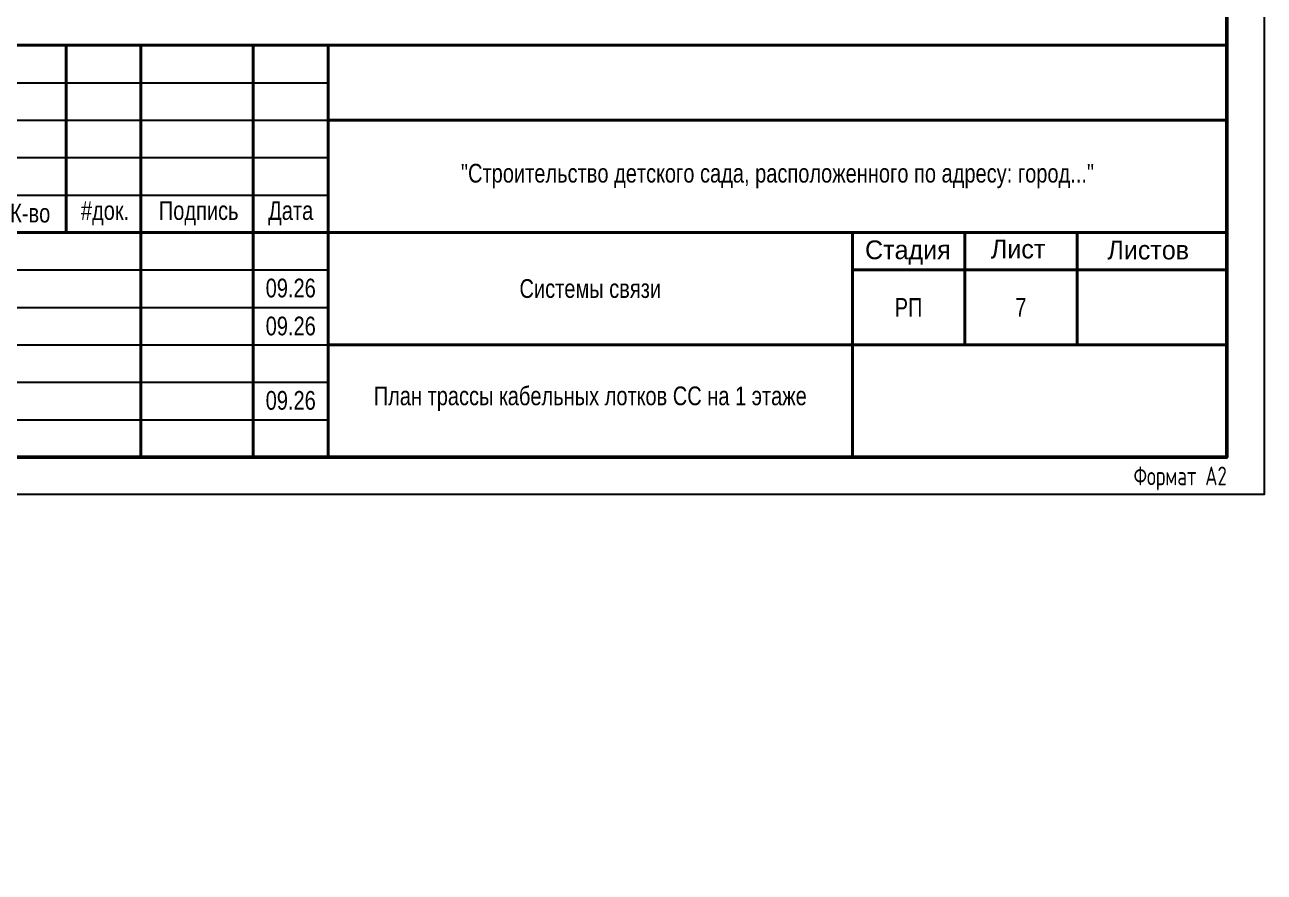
# Model space of a CAD drawing. Header units: millimetres. Extents: x 0 to 351840, y -132678 to 32417.
# Drawn here: x 334256 to 350807, y -65700 to -54386 of the extents above; entities that cross this region are included whole.
import ezdxf
from ezdxf.enums import TextEntityAlignment as Align

# ---------------------------------------------------------------- set-up
doc = ezdxf.new("R2010")
doc.units = ezdxf.units.MM
for name, color, linetype, lineweight in [('KPSP-Рамка', 7, 'Continuous', 70), ('Аннотация', 7, 'Continuous', 9), ('АС_экспликация', 7, 'Continuous', 9)]:
    doc.layers.add(name, color=color, linetype=linetype, lineweight=lineweight)
doc.layers.add('СС', color=170, linetype='Continuous')
doc.styles.add('ISOCPEUR_2', font='isocpeur.ttf', dxfattribs={"width": 0.9, "height": 125})
doc.styles.add('KPSP', font='romans.shx', dxfattribs={"width": 0.7})
doc.styles.get("Standard").update_dxf_attribs({"font": 'arial.ttf'})
doc.styles.add('новый', font='Шрифт GOST2304A.ttf', dxfattribs={"width": 0.8, "height": 250})
doc.linetypes.add('в трубе', pattern='A,4,1,["О",Standard,S=1,R=0,X=0,Y=-1.5],2', length=7)

# ---------------------------------------------------------------- blocks, each defined once
blk = doc.blocks.new('A$Caeeecd4a')
at = {"layer": 'СС', "color": 0}
for p, q in [((-18500, 5500), (-12000, 5500)), ((-18500, 5000), (-12000, 5000)), ((-18500, 4500), (-12000, 4500)), ((-18500, 4000), (-12000, 4000)), ((-18500, 3500), (-12000, 3500)), ((-18500, 3000), (-12000, 3000)), ((-18500, 2500), (-12000, 2500)), ((-18500, 2000), (-12000, 2000)), ((-18500, 1500), (-12000, 1500)), ((-18500, 1000), (-12000, 1000)), ((-18500, 500), (-12000, 500)), ((-18500, 0), (0, 0)), ((-18500, 0), (0, 0))]:
    blk.add_line(p, q, dxfattribs=at)
at = {"layer": 'СС', "color": 0, "lineweight": 40}
for p, q in [((-18500, 5500), (0, 5500)), ((-15500, 3010), (-15500, 5500)), ((-14500, 5500), (-14500, 0)), ((-13000, 0), (-13000, 5500)), ((-12000, 0), (-12000, 5500)), ((0, 5500), (0, 0)), ((-12000, 4500), (0, 4500)), ((-18500, 3000), (0, 3000)), ((-5000, 3000), (-5000, 0)), ((-3500, 3000), (-3500, 1500)), ((-2000, 3000), (-2000, 1500)), ((-5000, 2500), (0, 2500)), ((-12000, 1500), (0, 1500))]:
    blk.add_line(p, q, dxfattribs=at)
at = {"layer": 'Аннотация', "insert": (-15199, -5542), "char_height": 250, "width": 129.07, "attachment_point": 1, "style": 'ISOCPEUR_2'}
blk.add_mtext('\\fISOCPEUR|b0|i0|c204|p34|;\\W.7; ', dxfattribs=at)
at = {"layer": 'АС_экспликация', "style": 'новый'}
for s, p in [('Стадия', (-4831, 2644)), ('Лист', (-3150, 2654)), ('Листов', (-1594, 2641))]:
    blk.add_text(s, height=250, dxfattribs=at).set_placement(p)
at = {"layer": 'АС_экспликация', "ltscale": 500, "transparency": 33554687, "char_height": 250, "attachment_point": 5, "style": 'новый'}
for s, insert, width in [('"Строительство детского сада, расположенного по адресу: город..."', (-6000, 3754), 12000), ('\\A1;Системы связи', (-8500, 2250), 7000), ('РП', (-4250, 2000), 1500)]:
    blk.add_mtext(s, dxfattribs=dict(at, insert=insert, width=width))
at = {"layer": 'АС_экспликация', "char_height": 250, "attachment_point": 4, "style": 'новый'}
for s, insert, width in [('\\pxqc;К-во', (-16479, 3257), 1000), ('\\pxqc;#док.', (-15479, 3257), 998.66), ('\\pxqc;Подпись', (-14480, 3257), 1501.34), ('\\pxqc;Дата', (-13000, 3257), 1000), ('\\pxqc;09.26', (-13000, 2257), 1000), ('\\pxqc;09.26', (-13000, 1750), 1000), ('\\pxqc;09.26', (-13000, 757), 1000)]:
    blk.add_mtext(s, dxfattribs=dict(at, insert=insert, width=width))
blk = doc.blocks.new('*U84')
at = {"color": 7, "linetype": 'ByBlock', "lineweight": 25}
blk.add_lwpolyline([(594, 420), (594, 0), (0, 0), (0, 420)], close=True, dxfattribs=at)
at = {"color": 0, "linetype": 'ByBlock', "lineweight": 50}
blk.add_lwpolyline([(589, 415), (589, 5), (20, 5), (20, 415)], close=True, dxfattribs=at)
at = {"color": 7, "linetype": 'ByBlock', "lineweight": 25, "style": 'KPSP', "width": 0.7}
blk.add_text('Формат А2', height=2.5, dxfattribs=at).set_placement((589, 2.5), align=Align.MIDDLE_RIGHT)

msp = doc.modelspace()

# ---------------------------------------------------------------- block references
at = {"layer": 'KPSP-Рамка', "xscale": 100, "yscale": 100, "zscale": 100}
msp.add_blockref('*U84', (291407, -60659), dxfattribs=at)
at = {"layer": 'СС', "color": 0, "linetype": 'в трубе', "lineweight": 30, "ltscale": 250}
msp.add_blockref('A$Caeeecd4a', (350307, -60159), dxfattribs=at)

# ---------------------------------------------------------------- texts
at = {"ltscale": 500, "transparency": 33554687, "insert": (347557, -58159), "char_height": 250, "width": 1500, "attachment_point": 5, "style": 'новый'}
msp.add_mtext('7', dxfattribs=at)
at = {"layer": 'Аннотация', "color": 7, "insert": (341807, -59378), "char_height": 250, "width": 7000, "attachment_point": 5, "style": 'новый'}
msp.add_mtext('{\\C0;План трассы кабельных лотков CC на 1 этаже}', dxfattribs=at)

doc.saveas('drawing.dxf')
